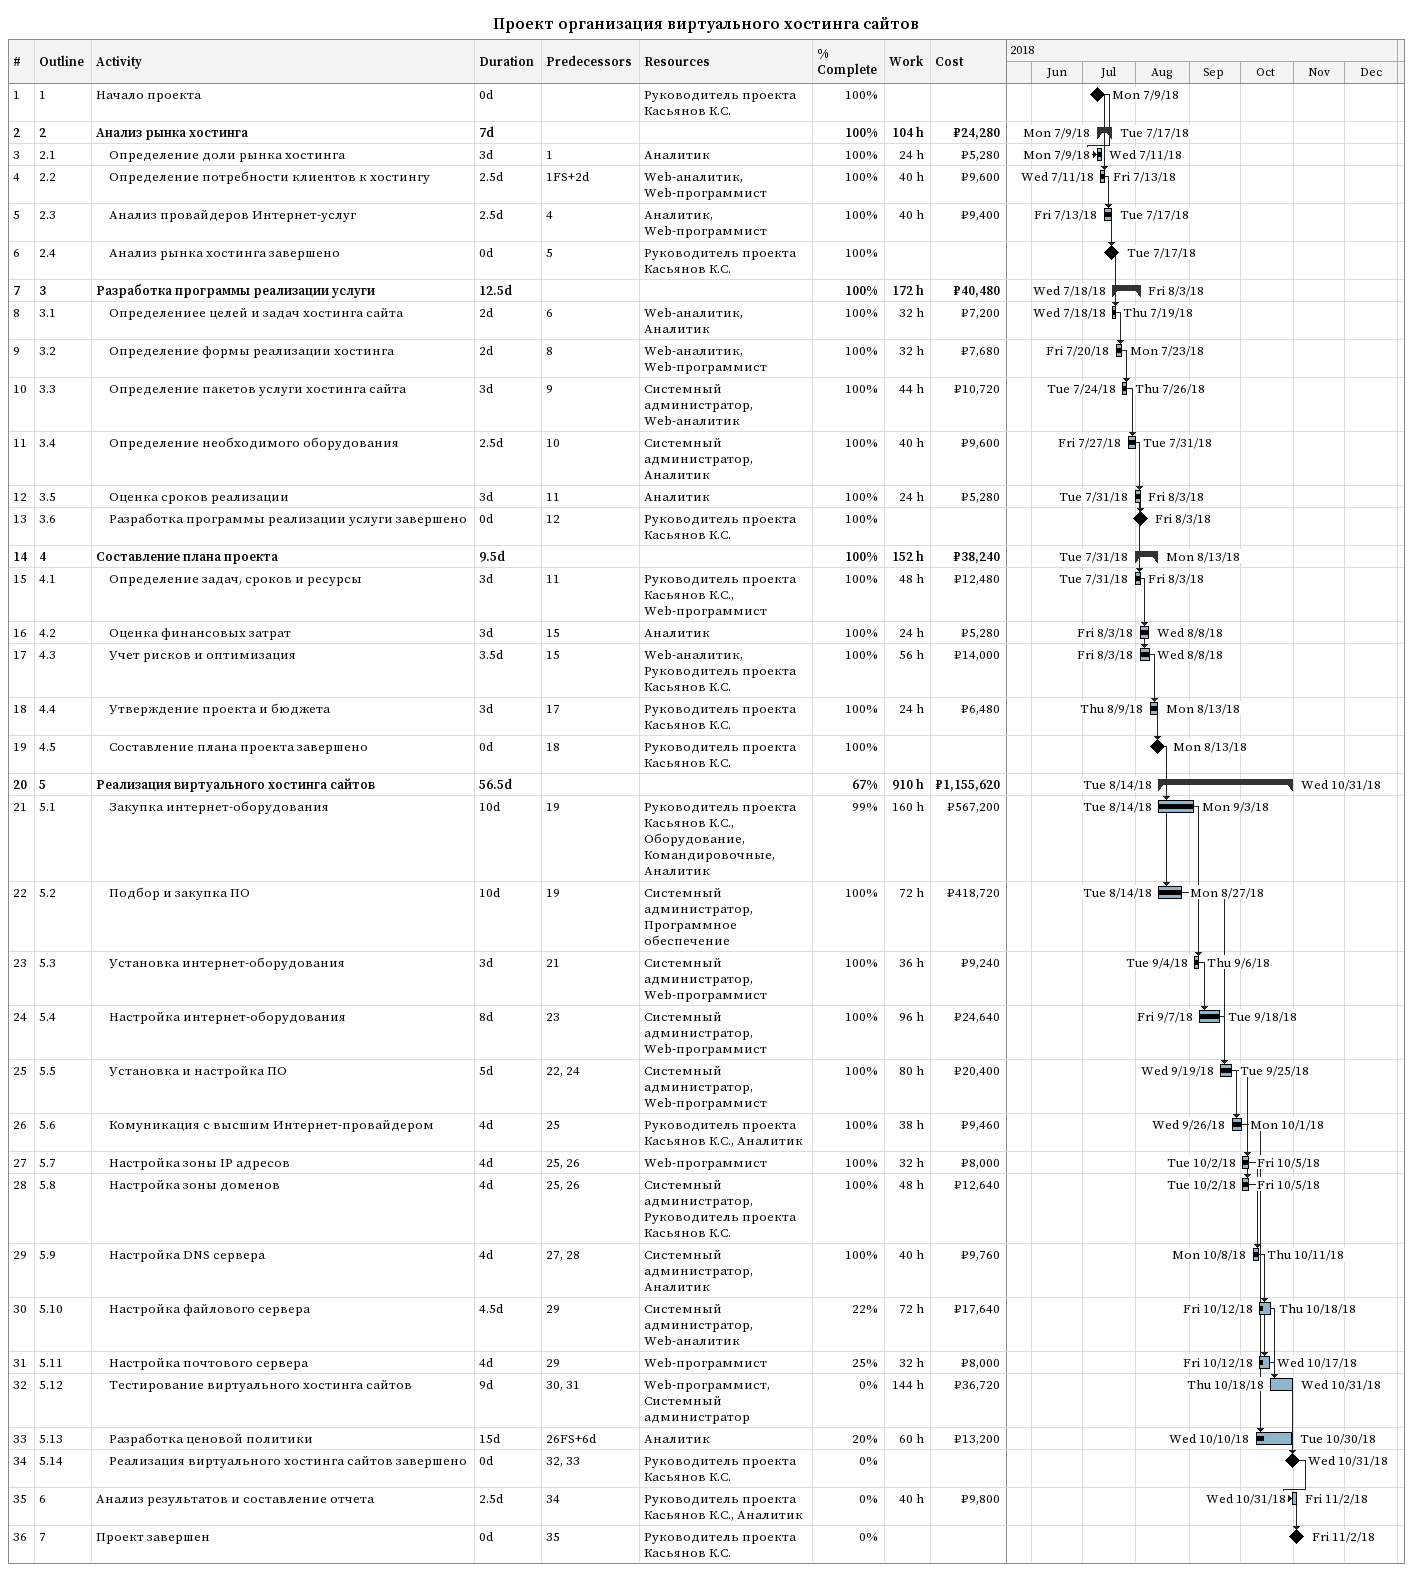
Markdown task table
Проект организация виртуального хостинга сайтов

| ID | WBS | Task | Duration | Start | Finish | Predecessors | Resources | % complete | Work (h) | Cost (₽) |
|---|---|---|---|---|---|---|---|---|---|---|
| 1 | 1 | Начало проекта | 0d | 2018-07-09 | 2018-07-09 |  | Руководитель проекта Касьянов К.С. | 100 |  |  |
| 2 | 2 | **Анализ рынка хостинга** | 7d | 2018-07-09 | 2018-07-17 |  |  | 100 | 104 | 24280 |
| 3 | 2.1 | Определение доли рынка хостинга | 3d | 2018-07-09 | 2018-07-11 | 1 | Аналитик | 100 | 24 | 5280 |
| 4 | 2.2 | Определение потребности клиентов к хостингу | 2.5d | 2018-07-11 | 2018-07-13 | 1FS+2d | Web-аналитик, Web-программист | 100 | 40 | 9600 |
| 5 | 2.3 | Анализ провайдеров Интернет-услуг | 2.5d | 2018-07-13 | 2018-07-17 | 4 | Аналитик, Web-программист | 100 | 40 | 9400 |
| 6 | 2.4 | Анализ рынка хостинга завершено | 0d | 2018-07-17 | 2018-07-17 | 5 | Руководитель проекта Касьянов К.С. | 100 |  |  |
| 7 | 3 | **Разработка программы реализации услуги** | 12.5d | 2018-07-18 | 2018-08-03 |  |  | 100 | 172 | 40480 |
| 8 | 3.1 | Определениее целей и задач хостинга сайта | 2d | 2018-07-18 | 2018-07-19 | 6 | Web-аналитик, Аналитик | 100 | 32 | 7200 |
| 9 | 3.2 | Определение формы реализации хостинга | 2d | 2018-07-20 | 2018-07-23 | 8 | Web-аналитик, Web-программист | 100 | 32 | 7680 |
| 10 | 3.3 | Определение пакетов услуги хостинга сайта | 3d | 2018-07-24 | 2018-07-26 | 9 | Системный администратор, Web-аналитик | 100 | 44 | 10720 |
| 11 | 3.4 | Определение необходимого оборудования | 2.5d | 2018-07-27 | 2018-07-31 | 10 | Системный администратор, Аналитик | 100 | 40 | 9600 |
| 12 | 3.5 | Оценка сроков реализации | 3d | 2018-07-31 | 2018-08-03 | 11 | Аналитик | 100 | 24 | 5280 |
| 13 | 3.6 | Разработка программы реализации услуги завершено | 0d | 2018-08-03 | 2018-08-03 | 12 | Руководитель проекта Касьянов К.С. | 100 |  |  |
| 14 | 4 | **Составление плана проекта** | 9.5d | 2018-07-31 | 2018-08-13 |  |  | 100 | 152 | 38240 |
| 15 | 4.1 | Определение задач, сроков и ресурсы | 3d | 2018-07-31 | 2018-08-03 | 11 | Руководитель проекта Касьянов К.С., Web-программист | 100 | 48 | 12480 |
| 16 | 4.2 | Оценка финансовых затрат | 3d | 2018-08-03 | 2018-08-08 | 15 | Аналитик | 100 | 24 | 5280 |
| 17 | 4.3 | Учет рисков и оптимизация | 3.5d | 2018-08-03 | 2018-08-08 | 15 | Web-аналитик, Руководитель проекта Касьянов К.С. | 100 | 56 | 14000 |
| 18 | 4.4 | Утверждение проекта и бюджета | 3d | 2018-08-09 | 2018-08-13 | 17 | Руководитель проекта Касьянов К.С. | 100 | 24 | 6480 |
| 19 | 4.5 | Составление плана проекта завершено | 0d | 2018-08-13 | 2018-08-13 | 18 | Руководитель проекта Касьянов К.С. | 100 |  |  |
| 20 | 5 | **Реализация виртуального хостинга сайтов** | 56.5d | 2018-08-14 | 2018-10-31 |  |  | 67 | 910 | 1155620 |
| 21 | 5.1 | Закупка интернет-оборудования | 10d | 2018-08-14 | 2018-09-03 | 19 | Руководитель проекта Касьянов К.С., Оборудование, Командировочные, Аналитик | 99 | 160 | 567200 |
| 22 | 5.2 | Подбор и закупка ПО | 10d | 2018-08-14 | 2018-08-27 | 19 | Системный администратор, Программное обеспечение | 100 | 72 | 418720 |
| 23 | 5.3 | Установка интернет-оборудования | 3d | 2018-09-04 | 2018-09-06 | 21 | Системный администратор, Web-программист | 100 | 36 | 9240 |
| 24 | 5.4 | Настройка интернет-оборудования | 8d | 2018-09-07 | 2018-09-18 | 23 | Системный администратор, Web-программист | 100 | 96 | 24640 |
| 25 | 5.5 | Установка и настройка ПО | 5d | 2018-09-19 | 2018-09-25 | 22, 24 | Системный администратор, Web-программист | 100 | 80 | 20400 |
| 26 | 5.6 | Комуникация с высшим Интернет-провайдером | 4d | 2018-09-26 | 2018-10-01 | 25 | Руководитель проекта Касьянов К.С., Аналитик | 100 | 38 | 9460 |
| 27 | 5.7 | Настройка зоны IP адресов | 4d | 2018-10-02 | 2018-10-05 | 25, 26 | Web-программист | 100 | 32 | 8000 |
| 28 | 5.8 | Настройка зоны доменов | 4d | 2018-10-02 | 2018-10-05 | 25, 26 | Системный администратор, Руководитель проекта Касьянов К.С. | 100 | 48 | 12640 |
| 29 | 5.9 | Настройка DNS сервера | 4d | 2018-10-08 | 2018-10-11 | 27, 28 | Системный администратор, Аналитик | 100 | 40 | 9760 |
| 30 | 5.10 | Настройка файлового сервера | 4.5d | 2018-10-12 | 2018-10-18 | 29 | Системный администратор, Web-аналитик | 22 | 72 | 17640 |
| 31 | 5.11 | Настройка почтового сервера | 4d | 2018-10-12 | 2018-10-17 | 29 | Web-программист | 25 | 32 | 8000 |
| 32 | 5.12 | Тестирование виртуального хостинга сайтов | 9d | 2018-10-18 | 2018-10-31 | 30, 31 | Web-программист, Системный администратор | 0 | 144 | 36720 |
| 33 | 5.13 | Разработка ценовой политики | 15d | 2018-10-10 | 2018-10-30 | 26FS+6d | Аналитик | 20 | 60 | 13200 |
| 34 | 5.14 | Реализация виртуального хостинга сайтов завершено | 0d | 2018-10-31 | 2018-10-31 | 32, 33 | Руководитель проекта Касьянов К.С. | 0 |  |  |
| 35 | 6 | Анализ результатов и составление отчета | 2.5d | 2018-10-31 | 2018-11-02 | 34 | Руководитель проекта Касьянов К.С., Аналитик | 0 | 40 | 9800 |
| 36 | 7 | Проект завершен | 0d | 2018-11-02 | 2018-11-02 | 35 | Руководитель проекта Касьянов К.С. | 0 |  |  |
